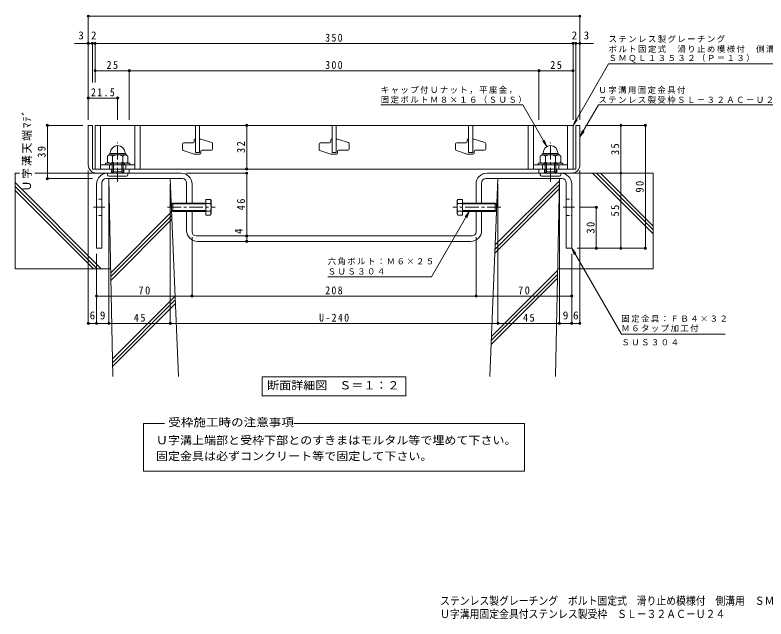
# Model space of a CAD drawing. Units: millimetres on the paper, enlarged 10 times, with parts at other scales. Extents: x -2034 to 2106, y -1959 to 1524.
# Drawn here: x -2034 to 716, y -1959 to 253 of the extents above; entities that cross this region are included whole.
import ezdxf
from ezdxf.enums import TextEntityAlignment as Align

# ---------------------------------------------------------------- set-up
doc = ezdxf.new("R2010")
doc.units = ezdxf.units.MM
doc.header["$LTSCALE"] = 10
doc.header["$PDMODE"] = 32
doc.header["$PDSIZE"] = 8
doc.linetypes.add('CHAIN1', pattern=[8, 5, -1, 1, -1])
doc.linetypes.add('DASHED1', pattern=[1.8, 1.2, -0.6])
for name, color, linetype, lineweight in [('D-1_躯体', 2, 'Continuous', 9), ('D-2_仕上', 3, 'Continuous', 9), ('D-4_文字', 7, 'Continuous', 9), ('D-5_建具', 7, 'Continuous', 9), ('D-6_間仕切', 6, 'Continuous', 5), ('D-8_ハッチ', 3, 'Continuous', 9), ('D-A_インテリア', 2, 'Continuous', 9), ('D-B_衛生陶器', 2, 'Continuous', 9)]:
    doc.layers.add(name, color=color, linetype=linetype, lineweight=lineweight)
doc.layers.add('F-0_F-0ﾚｲﾔ', color=2, linetype='Continuous')
doc.styles.add('ＭＳ ゴシック', font='')
doc.styles.get('ＭＳ ゴシック').set_extended_font_data('MS Gothic')

msp = doc.modelspace()

# ---------------------------------------------------------------- linework, layer by layer
at = {"layer": 'D-1_躯体'}
for p, q in [((-1765.89, -151.35), (-1765.89, -296.35)), ((19.11, -310.35), (19.11, -151.35)), ((19.11, -151.35), (34.11, -151.35)), ((34.11, -151.35), (34.11, -296.35)), ((-1680.89, -326.35), (-1680.89, -311.35)), ((-1635.89, -326.35), (-1635.89, -311.35)), ((-95.89, -326.35), (-95.89, -311.35)), ((-50.89, -326.35), (-50.89, -311.35))]:
    msp.add_line(p, q, dxfattribs=at)
for points in [[(-1750.89, -310.35), (-1750.89, -151.35), (-1765.89, -151.35)], [(-1735.89, -326.35), (-1615.89, -326.35), (-1615.89, -311.35), (-1749.89, -311.35)], [(4.11, -326.35), (-115.89, -326.35), (-115.89, -311.35), (18.11, -311.35)]]:
    msp.add_lwpolyline(points, dxfattribs=at)
for centre, radius, start, end in [((-1735.89, -296.35), 30, 180, 270), ((4.11, -296.35), 30, 270, 0), ((-1749.89, -310.35), 1, 180, 270), ((18.11, -310.35), 1, 270, 0)]:
    msp.add_arc(centre, radius, start, end, dxfattribs=at)
at = {"layer": 'D-2_仕上'}
for p, q in [((-1740.89, -311.35), (-1740.89, -151.35)), ((-1720.89, -311.35), (-1720.89, -151.35)), ((-1595.89, -311.35), (-1595.89, -151.35)), ((-1575.89, -311.35), (-1575.89, -151.35)), ((-1373.39, -251.35), (-1373.39, -151.35)), ((-1358.39, -151.35), (-1358.39, -251.35)), ((-873.39, -251.35), (-873.39, -151.35)), ((-858.39, -151.35), (-858.39, -251.35)), ((-373.39, -251.35), (-373.39, -151.35)), ((-358.39, -151.35), (-358.39, -251.35)), ((-155.89, -151.35), (-155.89, -311.35)), ((-135.89, -151.35), (-135.89, -311.35)), ((-10.89, -151.35), (-10.89, -311.35)), ((-1420.89, -239.69), (-1420.89, -219.1)), ((-1416.89, -215.1), (-1382.39, -215.1)), ((-1378.39, -211.1), (-1378.39, -205.35)), ((-1374.39, -201.35), (-1373.39, -201.35)), ((-1310.89, -218.01), (-1310.89, -238.6)), ((-920.89, -239.69), (-920.89, -219.1)), ((-916.89, -215.1), (-882.39, -215.1)), ((-878.39, -211.1), (-878.39, -205.35)), ((-874.39, -201.35), (-873.39, -201.35)), ((-810.89, -218.01), (-810.89, -238.6)), ((-420.89, -239.69), (-420.89, -219.1)), ((-416.89, -215.1), (-382.39, -215.1)), ((-378.39, -211.1), (-378.39, -205.35)), ((-374.39, -201.35), (-373.39, -201.35)), ((-310.89, -218.01), (-310.89, -238.6)), ((-1378.39, -256.35), (-1418.13, -243.5)), ((-1353.39, -246.6), (-1353.39, -252.35)), ((-1314.89, -242.6), (-1349.39, -242.6)), ((-878.39, -256.35), (-918.13, -243.5)), ((-853.39, -246.6), (-853.39, -252.35)), ((-814.89, -242.6), (-849.39, -242.6)), ((-378.39, -256.35), (-418.13, -243.5)), ((-353.39, -246.6), (-353.39, -252.35)), ((-314.89, -242.6), (-349.39, -242.6)), ((-1357.39, -256.35), (-1378.39, -256.35)), ((-1373.39, -251.35), (-1358.39, -251.35)), ((-857.39, -256.35), (-878.39, -256.35)), ((-873.39, -251.35), (-858.39, -251.35)), ((-357.39, -256.35), (-378.39, -256.35)), ((-373.39, -251.35), (-358.39, -251.35)), ((-1595.89, -296.35), (-1720.89, -296.35)), ((-1688.39, -311.35), (-1688.39, -296.35)), ((-1628.39, -311.35), (-1628.39, -296.35)), ((-10.89, -296.35), (-135.89, -296.35)), ((-103.39, -311.35), (-103.39, -296.35)), ((-43.39, -311.35), (-43.39, -296.35)), ((9.11, -311.35), (-1740.89, -311.35))]:
    msp.add_line(p, q, dxfattribs=at)
for points in [[(-1740.89, -151.35), (9.11, -151.35), (9.11, -311.35)], [(-1358.39, -201.35), (-1353.39, -201.35), (-1313.66, -214.2)], [(-858.39, -201.35), (-853.39, -201.35), (-813.66, -214.2)], [(-358.39, -201.35), (-353.39, -201.35), (-313.66, -214.2)]]:
    msp.add_lwpolyline(points, dxfattribs=at)
for centre, start, end in [((-1416.89, -219.1), 90, 180), ((-1382.39, -211.1), 270, 0), ((-1374.39, -205.35), 90, 180), ((-1314.89, -218.01), 0, 72.07208), ((-916.89, -219.1), 90, 180), ((-882.39, -211.1), 270, 0), ((-874.39, -205.35), 90, 180), ((-814.89, -218.01), 0, 72.07208), ((-416.89, -219.1), 90, 180), ((-382.39, -211.1), 270, 0), ((-374.39, -205.35), 90, 180), ((-314.89, -218.01), 0, 72.07208), ((-1416.89, -239.69), 180, 252.07208), ((-1349.39, -246.6), 90, 180), ((-1314.89, -238.6), 270, 0), ((-916.89, -239.69), 180, 252.07208), ((-849.39, -246.6), 90, 180), ((-814.89, -238.6), 270, 0), ((-416.89, -239.69), 180, 252.07208), ((-349.39, -246.6), 90, 180), ((-314.89, -238.6), 270, 0), ((-1357.39, -252.35), 270, 0), ((-857.39, -252.35), 270, 0), ((-357.39, -252.35), 270, 0)]:
    msp.add_arc(centre, 4, start, end, dxfattribs=at)
at = {"layer": 'D-4_文字'}
for p, q in [((-1765.89, 251.65), (-1765.89, -131.35)), ((-1765.89, 248.65), (34.11, 248.65)), ((34.11, 251.65), (34.11, -131.35)), ((-1765.89, 148.65), (-1816.23, 148.65)), ((-1765.89, 148.65), (-1750.89, 148.65)), ((-1750.89, 151.65), (-1750.89, 5.82)), ((-1750.89, 148.65), (-1740.89, 148.65)), ((-1740.89, 151.65), (-1740.89, 5.82)), ((-1740.89, 148.65), (9.11, 148.65)), ((9.11, 151.65), (9.11, -131.35)), ((9.11, 148.65), (19.11, 148.65)), ((19.11, 151.65), (19.11, -131.35)), ((19.11, 148.65), (34.11, 148.65)), ((84.44, 148.65), (34.11, 148.65)), ((-1740.89, 48.65), (-1615.89, 48.65)), ((-1615.89, 51.65), (-1615.89, -131.35)), ((-1615.89, 48.65), (-115.89, 48.65)), ((-115.89, 51.65), (-115.89, -131.35)), ((-115.89, 48.65), (9.11, 48.65)), ((-1765.89, -51.35), (-1658.39, -51.35)), ((-1658.39, -48.35), (-1658.39, -131.35)), ((-1918.89, -151.35), (-1785.89, -151.35)), ((-1915.89, -151.35), (-1915.89, -346.35)), ((-1185.89, -151.35), (-1185.89, -311.35)), ((277.11, -151.35), (54.11, -151.35)), ((184.11, -326.35), (184.11, -151.35)), ((274.11, -601.35), (274.11, -151.35)), ((-1765.89, -879.64), (-1765.89, -316.35)), ((-1182.89, -326.35), (-1405.89, -326.35)), ((-1185.89, -326.35), (-1185.89, -556.35)), ((34.11, -879.64), (34.11, -316.35)), ((184.11, -601.35), (184.11, -326.35)), ((-1918.89, -346.35), (-1750.54, -346.35)), ((-1690.89, -879.64), (-1690.89, -366.35)), ((-1465.89, -879.64), (-1465.89, -366.35)), ((-265.89, -879.64), (-265.89, -366.35)), ((-40.89, -879.64), (-40.89, -366.35)), ((97.11, -451.35), (34.75, -451.35)), ((94.11, -601.35), (94.11, -451.35)), ((-1385.89, -779.57), (-1385.89, -561.35)), ((-1185.89, -556.35), (-1185.89, -576.35)), ((-345.89, -779.57), (-345.89, -561.35)), ((277.11, -601.35), (24.11, -601.35)), ((-1735.89, -879.64), (-1735.89, -621.35)), ((4.11, -879.64), (4.11, -621.35)), ((-1735.89, -776.57), (-1385.89, -776.57)), ((-1385.89, -776.57), (-345.89, -776.57)), ((-345.89, -776.57), (4.11, -776.57)), ((-1765.89, -876.64), (-1735.89, -876.64)), ((-1735.89, -876.64), (-1690.89, -876.64)), ((-1690.89, -876.64), (-1465.89, -876.64)), ((-1465.89, -876.64), (-265.89, -876.64)), ((-265.89, -876.64), (-40.89, -876.64)), ((-40.89, -876.64), (4.11, -876.64)), ((4.11, -876.64), (34.11, -876.64))]:
    msp.add_line(p, q, dxfattribs=at)
for p in [(-1765.89, 248.65), (34.11, 248.65), (-1765.89, 148.65), (-1750.89, 148.65), (-1740.89, 148.65), (9.11, 148.65), (19.11, 148.65), (34.11, 148.65), (-1740.89, 48.65), (-1615.89, 48.65), (-115.89, 48.65), (9.11, 48.65), (-1765.89, -51.35), (-1658.39, -51.35), (-1915.89, -151.35), (-1185.89, -151.35), (184.11, -151.35), (274.11, -151.35), (-1185.89, -311.35), (-1185.89, -326.35), (184.11, -326.35), (-1915.89, -346.35), (94.11, -451.35), (-1185.89, -556.35), (-1185.89, -576.35), (94.11, -601.35), (184.11, -601.35), (274.11, -601.35), (-1735.89, -776.57), (-1385.89, -776.57), (-345.89, -776.57), (4.11, -776.57), (-1765.89, -876.64), (-1735.89, -876.64), (-1690.89, -876.64), (-1465.89, -876.64), (-265.89, -876.64), (-40.89, -876.64), (4.11, -876.64), (34.11, -876.64)]:
    msp.add_point(p, dxfattribs=at)
at = {"layer": 'D-5_建具'}
for p, q in [((139.01, 73.65), (9.11, -151.35)), ((139.01, 73.65), (764.03, 73.65)), ((-695.01, -76.35), (-175.01, -76.35)), ((-175.01, -76.35), (-86.89, -228.97)), ((101.94, -76.35), (34.11, -193.85)), ((101.94, -76.35), (761.97, -76.35)), ((9.11, -151.35), (18.67, -128.25)), ((9.11, -151.35), (24.32, -131.52)), ((34.11, -193.85), (43.67, -170.75)), ((34.11, -193.85), (49.32, -174.02)), ((-86.89, -228.97), (-102.11, -209.13)), ((-86.89, -228.97), (-96.46, -205.87)), ((-509.41, -706.35), (-370.84, -466.35)), ((-370.84, -466.35), (-386.06, -486.18)), ((-370.84, -466.35), (-380.41, -489.45)), ((4.11, -601.35), (13.67, -624.45)), ((4.11, -601.35), (19.32, -621.18)), ((185.97, -916.35), (4.11, -601.35)), ((-509.41, -706.35), (-889.41, -706.35)), ((565.97, -916.35), (185.97, -916.35)), ((-1128.89, -1071.96), (-602.89, -1071.96)), ((-1128.89, -1071.96), (-1128.89, -1141.96)), ((-602.89, -1071.96), (-602.89, -1141.96)), ((-1128.89, -1141.96), (-602.89, -1141.96)), ((-1563.19, -1242.58), (-1487.1, -1242.58)), ((-1563.19, -1417.19), (-1563.19, -1242.58)), ((-1013.53, -1242.58), (-168.6, -1242.58)), ((-168.6, -1242.58), (-168.6, -1417.19)), ((-168.6, -1417.19), (-1563.19, -1417.19))]:
    msp.add_line(p, q, dxfattribs=at)
at = {"layer": 'D-6_間仕切'}
for p, q in [((-2034.24, -326.35), (-2034.24, -676.35)), ((-2018.27, -326.35), (-2034.24, -326.35)), ((-1695.89, -326.35), (-1962.21, -326.35)), ((-35.89, -326.35), (302.61, -326.35)), ((302.61, -548.26), (80.69, -326.35)), ((302.61, -534.12), (94.83, -326.35)), ((302.61, -519.98), (108.98, -326.35)), ((302.61, -326.35), (302.61, -676.35)), ((-1676.39, -1071.35), (-1690.89, -346.35)), ((-1690.89, -346.35), (-1465.89, -346.35)), ((-1435.69, -1071.35), (-1465.89, -346.35)), ((-296.1, -1071.35), (-265.89, -346.35)), ((-276.02, -589.43), (-41.06, -354.46)), ((-265.89, -346.35), (-40.89, -346.35)), ((-55.39, -1071.35), (-40.89, -346.35)), ((-1719.03, -676.35), (-2034.24, -361.14)), ((-1733.17, -676.35), (-2034.24, -375.28)), ((-277.25, -618.94), (-41.63, -383.32)), ((-276.64, -604.18), (-41.35, -368.89)), ((-1747.32, -676.35), (-2034.24, -389.42)), ((-1683.99, -691.34), (-1460.82, -468.17)), ((-1683.72, -705.21), (-1460.25, -481.74)), ((-1683.44, -719.07), (-1459.69, -495.32)), ((-1684.29, -676.35), (-2034.24, -676.35)), ((-290, -924.87), (-47.62, -682.49)), ((-47.49, -676.35), (302.61, -676.35)), ((-291.23, -954.38), (-48.19, -711.35)), ((-290.61, -939.63), (-47.91, -696.92)), ((-1677.69, -1006.5), (-1447.96, -776.77)), ((-1677.41, -1020.37), (-1447.39, -790.35)), ((-1677.14, -1034.23), (-1446.83, -803.93))]:
    msp.add_line(p, q, dxfattribs=at)
at = {"layer": 'D-8_ハッチ'}
for p, q in [((-1695.89, -326.35), (-1425.89, -326.35)), ((-305.89, -326.35), (-35.89, -326.35)), ((-1700.89, -346.35), (-1420.89, -346.35)), ((-310.89, -346.35), (-30.89, -346.35)), ((-1735.89, -601.35), (-1735.89, -366.35)), ((-1715.89, -601.35), (-1715.89, -361.35)), ((-1405.89, -361.35), (-1405.89, -436.35)), ((-1385.89, -366.35), (-1385.89, -436.35)), ((-345.89, -436.35), (-345.89, -366.35)), ((-325.89, -436.35), (-325.89, -361.35)), ((-15.89, -361.35), (-15.89, -601.35)), ((4.11, -366.35), (4.11, -601.35)), ((-1405.89, -466.35), (-1405.89, -536.35)), ((-1385.89, -466.35), (-1385.89, -541.35)), ((-345.89, -541.35), (-345.89, -466.35)), ((-325.89, -536.35), (-325.89, -466.35)), ((-1370.89, -556.35), (-360.89, -556.35)), ((-1365.89, -576.35), (-365.89, -576.35)), ((-1735.89, -601.35), (-1715.89, -601.35)), ((4.11, -601.35), (-15.89, -601.35))]:
    msp.add_line(p, q, dxfattribs=at)
at = {"layer": 'D-8_ハッチ', "linetype": 'DASHED1'}
for p, q in [((-1715.89, -421.35), (-1735.89, -421.35)), ((-15.89, -421.35), (4.11, -421.35)), ((-1715.89, -481.35), (-1735.89, -481.35)), ((-15.89, -481.35), (4.11, -481.35))]:
    msp.add_line(p, q, dxfattribs=at)
at = {"layer": 'D-8_ハッチ', "color": 7, "linetype": 'CHAIN1'}
for p, q in [((-1746.54, -451.35), (-1705.25, -451.35)), ((-26.54, -451.35), (14.75, -451.35))]:
    msp.add_line(p, q, dxfattribs=at)
at = {"layer": 'D-8_ハッチ'}
for centre, radius, start, end in [((-1695.89, -366.35), 40, 90, 180), ((-1425.89, -366.35), 40, 0, 90), ((-305.89, -366.35), 40, 90, 180), ((-35.89, -366.35), 40, 0, 90), ((-1700.89, -361.35), 15, 90, 180), ((-1420.89, -361.35), 15, 0, 90), ((-310.89, -361.35), 15, 90, 180), ((-30.89, -361.35), 15, 0, 90), ((-1365.89, -536.35), 40, 180, 270), ((-1370.89, -541.35), 15, 180, 270), ((-365.89, -536.35), 40, 270, 0), ((-360.89, -541.35), 15, 270, 0)]:
    msp.add_arc(centre, radius, start, end, dxfattribs=at)
at = {"layer": 'D-A_インテリア'}
for p, q in [((-1456.1, -436.35), (-1461.1, -441.35)), ((-1336.1, -439.35), (-1459.1, -439.35)), ((-1456.1, -436.35), (-1456.1, -466.35)), ((-1336.1, -436.35), (-1456.1, -436.35)), ((-1336.1, -422.48), (-1318.62, -422.48)), ((-1336.1, -422.48), (-1336.1, -480.22)), ((-1336.1, -436.92), (-1318.62, -436.92)), ((-1318.62, -422.48), (-1316.1, -426.85)), ((-1316.1, -426.85), (-1316.1, -475.85)), ((-413.16, -422.48), (-415.69, -426.85)), ((-415.69, -426.85), (-415.69, -475.85)), ((-395.69, -422.48), (-413.16, -422.48)), ((-395.69, -436.92), (-413.16, -436.92)), ((-395.69, -422.48), (-395.69, -480.22)), ((-395.69, -436.35), (-275.69, -436.35)), ((-395.69, -439.35), (-272.69, -439.35)), ((-275.69, -436.35), (-270.69, -441.35)), ((-275.69, -436.35), (-275.69, -466.35)), ((-1461.1, -441.35), (-1461.1, -461.35)), ((-1456.1, -466.35), (-1461.1, -461.35)), ((-1336.1, -463.35), (-1459.1, -463.35)), ((-1336.1, -466.35), (-1456.1, -466.35)), ((-1336.1, -465.78), (-1318.62, -465.78)), ((-395.69, -465.78), (-413.16, -465.78)), ((-395.69, -463.35), (-272.69, -463.35)), ((-395.69, -466.35), (-275.69, -466.35)), ((-275.69, -466.35), (-270.69, -461.35)), ((-270.69, -441.35), (-270.69, -461.35)), ((-1336.1, -480.22), (-1318.62, -480.22)), ((-1318.62, -480.22), (-1316.1, -475.85)), ((-413.16, -480.22), (-415.69, -475.85)), ((-395.69, -480.22), (-413.16, -480.22))]:
    msp.add_line(p, q, dxfattribs=at)
at = {"layer": 'D-A_インテリア', "color": 7, "linetype": 'CHAIN1'}
for p, q in [((-1476.1, -451.35), (-1301.1, -451.35)), ((-255.69, -451.35), (-430.69, -451.35))]:
    msp.add_line(p, q, dxfattribs=at)
at = {"layer": 'D-A_インテリア'}
for centre, radius, start, end in [((-1331.12, -429.7), 14.43, 330.00001, 29.99999), ((-1358.67, -451.35), 42.57, 340.18087, 19.81913), ((-373.12, -451.35), 42.57, 160.18087, 199.81913), ((-400.66, -429.7), 14.43, 150.00001, 209.99999), ((-1331.12, -473), 14.43, 330.00001, 29.99999), ((-400.66, -473), 14.43, 150.00001, 209.99999)]:
    msp.add_arc(centre, radius, start, end, dxfattribs=at)
at = {"layer": 'D-B_衛生陶器', "color": 7, "linetype": 'CHAIN1'}
for p, q in [((-1658.39, -356.76), (-1658.39, -214.72)), ((-73.39, -356.76), (-73.39, -214.72))]:
    msp.add_line(p, q, dxfattribs=at)
at = {"layer": 'D-B_衛生陶器'}
for p, q in [((-1689.41, -259.85), (-1695.92, -263.61)), ((-1695.92, -263.61), (-1695.92, -286.59)), ((-1690.39, -259.85), (-1690.39, -260.42)), ((-1627.38, -259.85), (-1689.41, -259.85)), ((-1685.39, -254.85), (-1685.39, -252.35)), ((-1631.39, -254.85), (-1685.39, -254.85)), ((-1677.16, -263.61), (-1677.16, -286.59)), ((-1639.63, -263.61), (-1639.63, -286.59)), ((-1631.39, -254.85), (-1631.39, -252.35)), ((-1627.38, -259.85), (-1620.87, -263.61)), ((-1626.39, -259.85), (-1626.39, -260.42)), ((-1620.87, -263.61), (-1620.87, -286.59)), ((-104.41, -259.85), (-110.92, -263.61)), ((-110.92, -263.61), (-110.92, -286.59)), ((-105.39, -259.85), (-105.39, -260.42)), ((-42.38, -259.85), (-104.41, -259.85)), ((-100.39, -254.85), (-100.39, -252.35)), ((-46.39, -254.85), (-100.39, -254.85)), ((-92.16, -263.61), (-92.16, -286.59)), ((-54.63, -263.61), (-54.63, -286.59)), ((-46.39, -254.85), (-46.39, -252.35)), ((-42.38, -259.85), (-35.87, -263.61)), ((-41.39, -259.85), (-41.39, -260.42)), ((-35.87, -263.61), (-35.87, -286.59)), ((-1703.39, -290.35), (-1613.39, -290.35)), ((-1689.41, -290.35), (-1695.92, -286.59)), ((-1683.39, -290.35), (-1683.39, -296.35)), ((-1678.39, -326.35), (-1678.39, -290.35)), ((-1673.39, -321.35), (-1673.39, -290.35)), ((-1643.39, -321.35), (-1643.39, -290.35)), ((-1638.39, -326.35), (-1638.39, -290.35)), ((-1633.39, -290.35), (-1633.39, -296.35)), ((-1627.38, -290.35), (-1620.87, -286.59)), ((-118.39, -290.35), (-28.39, -290.35)), ((-104.41, -290.35), (-110.92, -286.59)), ((-98.39, -290.35), (-98.39, -296.35)), ((-93.39, -326.35), (-93.39, -290.35)), ((-88.39, -321.35), (-88.39, -290.35)), ((-58.39, -321.35), (-58.39, -290.35)), ((-53.39, -326.35), (-53.39, -290.35)), ((-48.39, -290.35), (-48.39, -296.35)), ((-42.38, -290.35), (-35.87, -286.59)), ((-1695.89, -332.85), (-1695.89, -326.35)), ((-1678.39, -326.35), (-1673.39, -321.35)), ((-1673.39, -321.35), (-1643.39, -321.35)), ((-1638.39, -326.35), (-1643.39, -321.35)), ((-1620.89, -332.85), (-1620.89, -326.35)), ((-110.89, -332.85), (-110.89, -326.35)), ((-93.39, -326.35), (-88.39, -321.35)), ((-88.39, -321.35), (-58.39, -321.35)), ((-53.39, -326.35), (-58.39, -321.35)), ((-35.89, -332.85), (-35.89, -326.35)), ((-1690.89, -337.85), (-1625.89, -337.85)), ((-105.89, -337.85), (-40.89, -337.85))]:
    msp.add_line(p, q, dxfattribs=at)
for points in [[(-1613.39, -290.35), (-1613.39, -296.35), (-1703.39, -296.35), (-1703.39, -290.35)], [(-28.39, -290.35), (-28.39, -296.35), (-118.39, -296.35), (-118.39, -290.35)]]:
    msp.add_lwpolyline(points, dxfattribs=at)
for centre, radius, start, end in [((-1658.39, -252.35), 27, 0, 180), ((-73.39, -252.35), 27, 0, 180), ((-1685.39, -259.85), 5, 90, 180), ((-1689.41, -281.67), 21.82, 55.84651, 90.00017), ((-1658.39, -308.52), 48.67, 67.32404, 112.67596), ((-1627.38, -281.67), 21.82, 89.99983, 124.15349), ((-1631.39, -259.85), 5, 0, 90), ((-100.39, -259.85), 5, 90, 180), ((-104.41, -281.67), 21.82, 55.84651, 90.00017), ((-73.39, -308.52), 48.67, 67.32404, 112.67596), ((-42.38, -281.67), 21.82, 89.99983, 124.15349), ((-46.39, -259.85), 5, 0, 90), ((-1689.41, -268.54), 21.82, 269.99983, 304.15349), ((-1658.39, -241.68), 48.67, 247.32404, 292.67596), ((-1627.38, -268.54), 21.82, 235.84651, 270.00017), ((-104.41, -268.54), 21.82, 269.99983, 304.15349), ((-73.39, -241.68), 48.67, 247.32404, 292.67596), ((-42.38, -268.54), 21.82, 235.84651, 270.00017), ((-1690.89, -332.85), 5, 180, 270), ((-1625.89, -332.85), 5, 270, 0), ((-105.89, -332.85), 5, 180, 270), ((-40.89, -332.85), 5, 270, 0)]:
    msp.add_arc(centre, radius, start, end, dxfattribs=at)

# ---------------------------------------------------------------- texts
at = {"layer": 'D-4_文字', "color": 2, "style": 'ＭＳ ゴシック'}
for s, p in [('3', (-1802.35, 154.65)), ('2', (-1755.89, 154.65)), ('2', (4.11, 154.65)), ('3', (47.98, 154.65)), ('6', (-1760.89, -870.64)), ('9', (-1723.39, -870.64)), ('9', (-28.39, -870.64)), ('6', (9.11, -870.64))]:
    msp.add_text(s, height=29.33, dxfattribs=at).set_placement(p, align=Align.BOTTOM_LEFT)
msp.add_text('4', height=29.33, rotation=90, dxfattribs=at).set_placement((-1191.89, -549.19), align=Align.BOTTOM_LEFT)
at = {"layer": 'D-4_文字', "color": 2, "char_height": 29.33, "attachment_point": 7, "style": 'ＭＳ ゴシック'}
for s, insert in [('\\T1.27;\\W0.9;350', (-898.39, 154.65)), ('\\T1.27;\\W0.95;25', (-1699.64, 54.65)), ('\\T1.27;\\W0.9;300', (-898.39, 54.65)), ('\\T1.27;\\W0.95;25', (-74.64, 54.65)), ('\\T1.28;\\W0.9;21.5', (-1755.89, -45.35)), ('\\T1.27;\\W0.95;70', (-1582.14, -770.57)), ('\\T1.27;\\W0.9;208', (-898.39, -770.57)), ('\\T1.27;\\W0.95;70', (-192.14, -770.57)), ('\\T1.27;\\W0.95;45', (-1599.64, -870.64)), ('\\T1.28;\\W0.9;U-240', (-920.89, -870.64)), ('\\T1.27;\\W0.95;45', (-174.64, -870.64))]:
    msp.add_mtext(s, dxfattribs=dict(at, insert=insert))
at = {"layer": 'D-4_文字', "color": 2, "char_height": 29.33, "attachment_point": 7, "rotation": 90, "style": 'ＭＳ ゴシック'}
for s, insert in [('\\T1.16;Ｕ字溝天端ﾏﾃﾞ', (-1972.52, -393.85)), ('\\T1.27;\\W0.95;32', (-1191.89, -252.6)), ('\\T1.27;\\W0.95;35', (178.11, -260.1)), ('\\T1.27;\\W0.95;39', (-1921.89, -270.1)), ('\\T1.27;\\W0.95;90', (268.11, -397.6)), ('\\T1.27;\\W0.95;46', (-1191.89, -462.6)), ('\\T1.27;\\W0.95;55', (178.11, -485.1)), ('\\T1.27;\\W0.95;30', (88.11, -547.6))]:
    msp.add_mtext(s, dxfattribs=dict(at, insert=insert))
at = {"layer": 'D-5_建具', "color": 2, "style": 'ＭＳ ゴシック'}
for s, width, p in [('断面詳細図\u3000Ｓ＝１：２', 1.1, (-1110.89, -1126.96)), ('受枠施工時の注意事項', 1.15, (-1473.22, -1262.42)), ('Ｕ字溝上端部と受枠下部とのすきまはモルタル等で埋めて下さい。', 1.1, (-1518.22, -1328.13)), ('固定金具は必ずコンクリート等で固定して下さい。', 1.1, (-1518.22, -1386.43))]:
    msp.add_text(s, height=29.33, dxfattribs=dict(at, width=width)).set_placement(p, align=Align.BOTTOM_LEFT)
at = {"layer": 'D-5_建具', "char_height": 21.99, "attachment_point": 7, "style": 'ＭＳ ゴシック'}
for s, insert in [('\\T1.17;ステンレス製グレーチング', (139.03, 151.14)), ('\\T1.17;ボルト固定式\u3000滑り止め模様付\u3000側溝用', (139.03, 114.16)), ('\\T1.17;ＳＭＱＬ１３５３２（Ｐ＝１３）', (139.03, 78.41)), ('\\T1.17;キャップ付Ｕナット，平座金，', (-695.01, -35.84)), ('\\T1.17;Ｕ字溝用固定金具付', (101.97, -35.84)), ('\\T1.17;固定ボルトＭ８×１６（ＳＵＳ）', (-695.01, -71.59)), ('\\T1.17;ステンレス製受枠ＳＬ－３２ＡＣ－Ｕ２４', (101.97, -71.59)), ('\\T1.17;六角ボルト：Ｍ６×２５', (-889.41, -663.02)), ('\\T1.17;ＳＵＳ３０４', (-889.41, -698.02)), ('\\T1.17;固定金具：ＦＢ４×３２', (185.97, -873.02)), ('\\T1.17;Ｍ６タップ加工付', (185.97, -908.02)), ('\\T1.17;ＳＵＳ３０４', (185.97, -957.45))]:
    msp.add_mtext(s, dxfattribs=dict(at, insert=insert))
at = {"layer": 'F-0_F-0ﾚｲﾔ', "style": 'ＭＳ ゴシック', "width": 0.9}
for s, p in [('ステンレス製グレーチング\u3000ボルト固定式\u3000滑り止め模様付\u3000側溝用\u3000ＳＭＱＬ\u3000１３５３２（Ｐ＝１３）', (-477.83, -1915.86)), ('Ｕ字溝用固定金具付ステンレス製受枠\u3000ＳＬ－３２ＡＣ－Ｕ２４', (-477.83, -1964.32))]:
    msp.add_text(s, height=29.33, dxfattribs=at).set_placement(p, align=Align.BOTTOM_LEFT)

doc.saveas('drawing.dxf')
